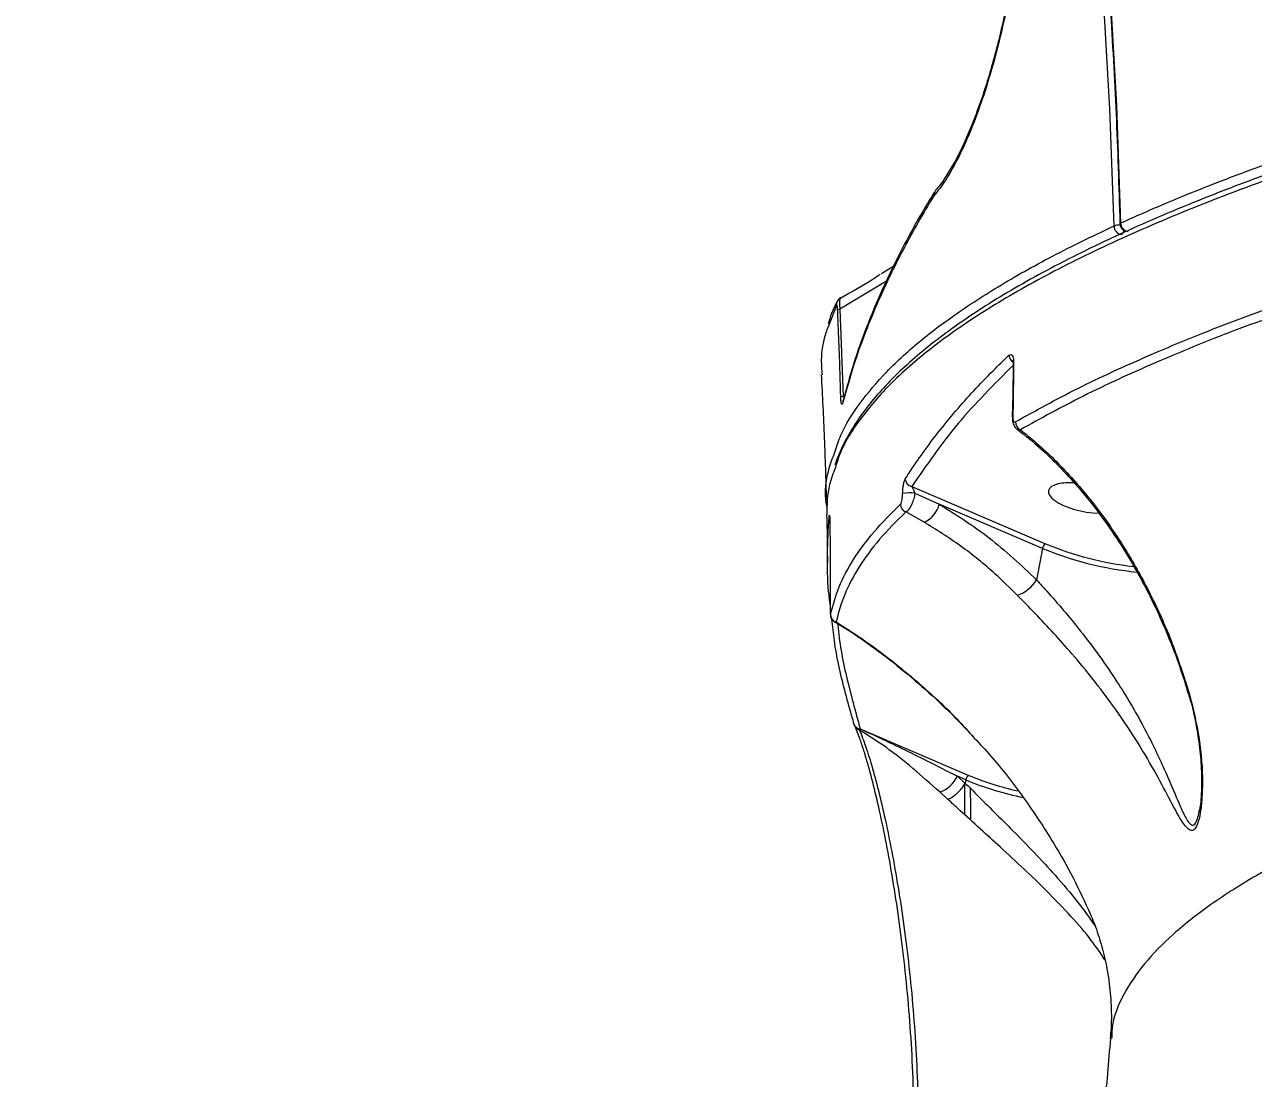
# Model space of a CAD drawing. Header units: millimetres. Extents: x -6523 to 7556, y -5559 to 6101.
# Drawn here: x -1828.2 to -1676.1, y 2351.4 to 2481.8 of the extents above; entities that cross this region are included whole.
import ezdxf

# ---------------------------------------------------------------- set-up
doc = ezdxf.new("R2010")
doc.units = ezdxf.units.MM
for name, color, linetype in [('DIKOM_ОБЪЕКТ', 7, 'Continuous'), ('DIKOM_РАЗМЕР_ЗОНА', 7, 'Continuous'), ('DIKOM_РАЗМЕР_ОБЪЕКТА', 7, 'Continuous')]:
    doc.layers.add(name, color=color, linetype=linetype)
doc.styles.add('style1', font='arial.ttf', dxfattribs={"width": 0.8})
doc.dimstyles.new('1-50', dxfattribs={"dimtxt": 300, "dimasz": 200, "dimexe": 100, "dimexo": 0, "dimgap": 100, "dimtad": 1, "dimtxsty": 'style1', "dimcen": 200, "dimclrd": 7, "dimclre": 7, "dimclrt": 7, "dimadec": 1, "dimazin": 2, "dimtfac": 1, "dimtmove": 0, "dimatfit": 2, "dimfxl": 0, "dimlwd": 25, "dimlwe": 18, "dimarcsym": 0})

# ---------------------------------------------------------------- blocks, each defined once
blk = doc.blocks.new('*D10')
at = {"layer": 'Defpoints', "color": 0, "transparency": 16777216}
for p in [(-1823.23, 4314.24), (3842.01, -3170.82), (6537.88, -3170.82)]:
    blk.add_point(p, dxfattribs=at)
at = {"layer": 'DIKOM_РАЗМЕР_ОБЪЕКТА', "color": 7, "lineweight": 18, "transparency": 16777216}
for p, q in [((-1823.23, 4314.24), (6637.88, 4314.24)), ((3842.01, -3170.82), (6637.88, -3170.82))]:
    blk.add_line(p, q, dxfattribs=at)
at = {"layer": 'DIKOM_РАЗМЕР_ОБЪЕКТА', "color": 7, "lineweight": 25, "transparency": 16777216}
blk.add_line((6537.88, 3914.24), (6537.88, -2770.82), dxfattribs=at)
at = {"layer": 'DIKOM_РАЗМЕР_ОБЪЕКТА', "color": 7, "transparency": 16777216}
for points in [[(6471.22, 3914.24), (6604.55, 3914.24), (6537.88, 4314.24)], [(6471.22, -2770.82), (6604.55, -2770.82), (6537.88, -3170.82)]]:
    blk.add_solid(points, dxfattribs=at)
at = {"layer": 'DIKOM_РАЗМЕР_ОБЪЕКТА', "color": 7, "transparency": 16777216, "insert": (6304.71, 207.11), "char_height": 300, "attachment_point": 5, "rotation": 90, "style": 'style1'}
blk.add_mtext('7500', dxfattribs=at)
blk = doc.blocks.new('*D13')
at = {"layer": 'Defpoints', "color": 0, "transparency": 16777216}
for p in [(-2358.18, 6101.03), (4341.71, -4605.15), (7455.88, -4605.15)]:
    blk.add_point(p, dxfattribs=at)
at = {"layer": 'DIKOM_РАЗМЕР_ЗОНА', "color": 7, "lineweight": 18, "transparency": 16777216}
for p, q in [((-2358.18, 6101.03), (7555.88, 6101.03)), ((4341.71, -4605.15), (7555.88, -4605.15))]:
    blk.add_line(p, q, dxfattribs=at)
at = {"layer": 'DIKOM_РАЗМЕР_ЗОНА', "color": 7, "lineweight": 25, "transparency": 16777216}
blk.add_line((7455.88, 5701.03), (7455.88, -4205.15), dxfattribs=at)
at = {"layer": 'DIKOM_РАЗМЕР_ЗОНА', "color": 7, "transparency": 16777216}
for points in [[(7389.22, 5701.03), (7522.55, 5701.03), (7455.88, 6101.03)], [(7389.22, -4205.15), (7522.55, -4205.15), (7455.88, -4605.15)]]:
    blk.add_solid(points, dxfattribs=at)
at = {"layer": 'DIKOM_РАЗМЕР_ЗОНА', "color": 7, "transparency": 16777216, "insert": (7222.71, 375.61), "char_height": 300, "attachment_point": 5, "rotation": 90, "style": 'style1'}
blk.add_mtext('10700', dxfattribs=at)

msp = doc.modelspace()

# ---------------------------------------------------------------- linework, layer by layer
at = {"layer": 'DIKOM_ОБЪЕКТ', "color": 7, "linetype": 'Continuous', "lineweight": 15}
for p, q in [((-1715.698, 2460.534), (-1715.709, 2460.514)), ((-1715.61, 2460.659), (-1715.698, 2460.534)), ((-1722.109, 2451.029), (-1720.597, 2451.979)), ((-1721.493, 2450.083), (-1727.247, 2446.628)), ((-1727.69, 2447.09), (-1728.705, 2444.433)), ((-1727.247, 2446.628), (-1726.858, 2435.813)), ((-1726.304, 2437.249), (-1726.845, 2435.327)), ((-1718.351, 2424.653), (-1701.811, 2417.574)), ((-1717.97, 2423.834), (-1714.962, 2422.48)), ((-1702.18, 2417.009), (-1714.962, 2422.48)), ((-1716.843, 2420.268), (-1719.094, 2421.517)), ((-1702.18, 2417.009), (-1702.908, 2413.108)), ((-1727.724, 2407.901), (-1727.943, 2407.955)), ((-1684.161, 2399.178), (-1684.154, 2399.163)), ((-1725.525, 2395.288), (-1725.522, 2395.279)), ((-1725.416, 2394.998), (-1725.437, 2395.043)), ((-1724.721, 2394.658), (-1724.83, 2394.521)), ((-1724.74, 2394.672), (-1711.283, 2388.912)), ((-1724.74, 2394.672), (-1724.721, 2394.658)), ((-1711.65, 2388.347), (-1712.7, 2388.797)), ((-1712.7, 2388.797), (-1711.731, 2387.917)), ((-1711.65, 2388.347), (-1711.731, 2387.917)), ((-1713.914, 2385.968), (-1714.851, 2386.819)), ((-1711.731, 2387.917), (-1711.732, 2387.914)), ((-1682.79, 2384.422), (-1682.763, 2384.545))]:
    msp.add_line(p, q, dxfattribs=at)
at = {"layer": 'DIKOM_ОБЪЕКТ', "color": 7, "linetype": 'Continuous', "lineweight": 15, "flags": 128}
for points in [[(-1765.977, 2738.075), (-1759.643, 2726.448), (-1753.573, 2714.595), (-1747.771, 2702.521), (-1742.24, 2690.237), (-1736.984, 2677.749), (-1732.006, 2665.065), (-1727.31, 2652.195), (-1722.898, 2639.146), (-1718.774, 2625.926), (-1714.94, 2612.546), (-1711.4, 2599.013), (-1708.154, 2585.336), (-1705.205, 2571.525), (-1702.556, 2557.588), (-1700.208, 2543.534), (-1698.162, 2529.373), (-1696.42, 2515.114), (-1694.983, 2500.766), (-1693.852, 2486.339), (-1693.027, 2471.842), (-1692.51, 2457.284)], [(-1693.322, 2456.912), (-1693.838, 2471.426), (-1694.66, 2485.879), (-1695.788, 2500.263), (-1697.221, 2514.568), (-1698.958, 2528.784), (-1700.997, 2542.903), (-1703.339, 2556.914), (-1705.98, 2570.809), (-1708.919, 2584.579), (-1712.155, 2598.215), (-1715.686, 2611.707), (-1719.508, 2625.047), (-1723.619, 2638.227), (-1728.017, 2651.237), (-1732.699, 2664.068), (-1737.662, 2676.714), (-1742.903, 2689.165), (-1748.417, 2701.412), (-1754.202, 2713.449), (-1760.254, 2725.267), (-1766.568, 2736.859)], [(-1715.355, 2461.356), (-1715.373, 2461.337), (-1715.4, 2461.307)], [(-1692.51, 2457.284), (-1692.572, 2457.246), (-1692.596, 2457.208), (-1692.596, 2457.202)], [(-1691.574, 2456.246), (-1691.653, 2456.229), (-1691.66, 2456.229)], [(-1726.856, 2435.33), (-1726.876, 2435.227), (-1726.883, 2435.068)], [(-1725.525, 2395.289), (-1725.551, 2395.398), (-1725.562, 2395.56)], [(-1711.777, 2384.089), (-1711.778, 2384.584), (-1711.797, 2387.87)], [(-1711.111, 2387.398), (-1711.098, 2384.849), (-1711.094, 2383.477)]]:
    msp.add_lwpolyline(points, dxfattribs=at)
at = {"layer": 'DIKOM_ОБЪЕКТ', "color": 7, "linetype": 'Continuous', "lineweight": 15}
for centre, radius, start, end in [((-1714.725, 2460.731), 0.888, 139.52336, 184.62192), ((-1714.897, 2460.606), 0.818, 149.5405, 186.45796), ((-1714.898, 2460.628), 0.805, 150.00864, 186.76207), ((-1692.554, 2454.722), 2.321, 90.63811, 109.32797), ((-1692.271, 2456.92), 1.051, 180.43684, 263.81352), ((-1691.597, 2457.227), 1, 181.42846, 194.66236), ((-1691.597, 2457.227), 1, 194.66236, 266.40531), ((-1691.459, 2457.291), 1.051, 180.37639, 263.72227), ((-1692.844, 2456.494), 0.771, 306.62796, 349.57151), ((-1726.734, 2447.14), 0.957, 153.91731, 182.98331), ((-1727.204, 2446.071), 0.559, 94.40425, 126.13488), ((-1705.246, 2440.974), 1.078, 183.41521, 238.30844), ((-1705.729, 2439.856), 0.0749, 103.14488, 163.18068), ((-1726.831, 2435.219), 0.595, 92.61357, 121.93884), ((-1705.827, 2433.277), 0.0783, 105.58058, 164.0404), ((-1704.472, 2432.664), 1.064, 179.45468, 245.5482), ((-1718.116, 2425.669), 1.044, 183.05115, 256.96285), ((-1718.601, 2419.356), 4.522, 81.97395, 101.31717), ((-1718.719, 2422.477), 1.031, 179.85187, 248.65537), ((-1718.014, 2423.17), 3.129, 291.97778, 347.25066), ((-1727.713, 2420.892), 0.884, 181.46628, 203.6545), ((-1701.406, 2416.905), 0.782, 121.23873, 172.33642), ((-1686.41, 2454.863), 40.345, 247.55868, 263.60082), ((-1686.265, 2455.57), 41.716, 247.57163, 264.17935), ((-1706.662, 2415.385), 4.39, 288.14685, 328.76181), ((-1727.416, 2408.844), 0.992, 180.17114, 251.91469), ((-1683.978, 2399.281), 0.212, 213.73316, 259.93494), ((-1724.667, 2395.571), 0.903, 198.23006, 265.36939), ((-1724.667, 2395.554), 0.898, 197.619, 266.54088), ((-1724.583, 2395.423), 0.935, 207.06353, 254.68424), ((-1716.519, 2390.791), 4.308, 292.78096, 332.42747), ((-1710.871, 2388.243), 0.787, 121.64871, 172.36306), ((-1696.45, 2425.029), 39.706, 247.49179, 258.23833), ((-1696.865, 2423.523), 37.494, 247.38373, 257.05986)]:
    msp.add_arc(centre, radius, start, end, dxfattribs=at)
for start_param, end_param in [(5.5969276, 8.3182121), (5.0799237, 5.5969276)]:
    msp.add_ellipse((-1696.929, 2423.247), major_axis=(-4.507, 0.913), ratio=0.3657185, start_param=start_param, end_param=end_param, dxfattribs=at)
for points, knots in [([(-1765.999, 2737.769), (-1764.973, 2735.927), (-1761.998, 2730.583), (-1757.239, 2721.589), (-1751.795, 2710.731), (-1746.577, 2699.69), (-1741.584, 2688.476), (-1736.819, 2677.093), (-1732.285, 2665.548), (-1727.984, 2653.848), (-1723.919, 2641.999), (-1720.093, 2630.007), (-1716.506, 2617.878), (-1713.161, 2605.62), (-1710.06, 2593.239), (-1707.204, 2580.742), (-1704.595, 2568.135), (-1702.235, 2555.425), (-1700.125, 2542.62), (-1698.266, 2529.726), (-1696.658, 2516.75), (-1695.304, 2503.7), (-1694.202, 2490.582), (-1693.357, 2477.403), (-1692.85, 2466.269), (-1692.661, 2459.524), (-1692.596, 2457.202)], [0, 0, 0, 0, 0.0228166, 0.0662017, 0.1095869, 0.1529712, 0.1963555, 0.2397394, 0.2831229, 0.3265066, 0.3698892, 0.4132717, 0.4566543, 0.5000367, 0.543419, 0.5868007, 0.6301821, 0.6735639, 0.7169461, 0.7603273, 0.8037086, 0.8470897, 0.8904714, 0.9338526, 0.9772336, 1, 1, 1, 1]), ([(-1705.14, 2524.609), (-1704.909, 2522.659), (-1704.448, 2518.759), (-1704.135, 2512.831), (-1704.093, 2506.979), (-1704.311, 2501.264), (-1704.77, 2495.653), (-1705.463, 2490.222), (-1706.354, 2485.033), (-1707.417, 2480.151), (-1708.627, 2475.653), (-1709.947, 2471.58), (-1711.336, 2467.999), (-1712.76, 2464.977), (-1714.193, 2462.461), (-1715.138, 2461.259), (-1715.61, 2460.659)], [0, 0, 0, 0, 0.0751083, 0.1502169, 0.2212842, 0.2925773, 0.3636468, 0.4347714, 0.506124, 0.5772488, 0.6483395, 0.7196579, 0.7907519, 0.8604285, 0.930318, 1, 1, 1, 1]), ([(-1692.51, 2457.284), (-1690.604, 2458.129), (-1685.47, 2460.407), (-1676.14, 2464.052), (-1664.274, 2468.182), (-1651.179, 2472.242), (-1636.868, 2476.216), (-1621.358, 2480.088), (-1604.991, 2483.772), (-1587.844, 2487.26), (-1570.007, 2490.548), (-1551.191, 2493.69), (-1531.42, 2496.669), (-1510.741, 2499.469), (-1489.608, 2502.029), (-1468.105, 2504.347), (-1446.322, 2506.424), (-1423.904, 2508.293), (-1400.902, 2509.941), (-1377.385, 2511.354), (-1353.868, 2512.503), (-1330.435, 2513.388), (-1307.161, 2514.019), (-1283.668, 2514.406), (-1260.029, 2514.536), (-1236.325, 2514.404), (-1213.076, 2514.011), (-1190.354, 2513.365), (-1168.214, 2512.479), (-1146.294, 2511.339), (-1124.683, 2509.938), (-1103.464, 2508.274), (-1083.968, 2506.464), (-1066.139, 2504.553), (-1049.89, 2502.585), (-1034.188, 2500.447), (-1019.087, 2498.143), (-1004.744, 2495.699), (-991.228, 2493.126), (-979.821, 2490.726), (-973.09, 2489.143), (-970.349, 2488.498)], [0, 0, 0, 0, 0.0156523, 0.0421681, 0.0687044, 0.0952203, 0.1225064, 0.1498146, 0.1771007, 0.2036166, 0.230153, 0.2566687, 0.2839548, 0.3112631, 0.3385492, 0.3650651, 0.3916014, 0.4181172, 0.4454033, 0.4727116, 0.4999977, 0.5265135, 0.5530498, 0.5795657, 0.6068517, 0.63416, 0.661446, 0.6879619, 0.7144981, 0.7410139, 0.7683, 0.7956083, 0.8228943, 0.8459724, 0.8690775, 0.8921825, 0.9155066, 0.9388307, 0.9615639, 0.9843486, 1, 1, 1, 1]), ([(-1209.743, 2511.928), (-1214.201, 2512.027), (-1226.212, 2512.295), (-1246.008, 2512.524), (-1269.109, 2512.554), (-1292.562, 2512.329), (-1316.292, 2511.842), (-1340.225, 2511.088), (-1363.832, 2510.085), (-1387.04, 2508.841), (-1409.786, 2507.37), (-1432.441, 2505.65), (-1454.921, 2503.674), (-1477.14, 2501.444), (-1498.611, 2499.009), (-1519.277, 2496.382), (-1539.1, 2493.579), (-1558.404, 2490.557), (-1577.098, 2487.315), (-1595.1, 2483.86), (-1612.014, 2480.268), (-1627.807, 2476.554), (-1642.473, 2472.736), (-1656.249, 2468.752), (-1669.05, 2464.61), (-1680.805, 2460.319), (-1691.255, 2455.974), (-1700.395, 2451.592), (-1708.251, 2447.189), (-1714.943, 2442.693), (-1720.422, 2438.117), (-1724.55, 2433.475), (-1726.969, 2429.767), (-1727.629, 2427.616), (-1727.814, 2427.011)], [0, 0, 0, 0, 0.0187785, 0.0505891, 0.0824241, 0.1142347, 0.1469693, 0.1797306, 0.2124651, 0.2442758, 0.2761108, 0.3079214, 0.3406561, 0.3734173, 0.4061519, 0.4379621, 0.4697968, 0.501607, 0.5343411, 0.567102, 0.5998361, 0.6316467, 0.6634815, 0.6952921, 0.7280264, 0.7607876, 0.793522, 0.8253324, 0.8571673, 0.8889778, 0.9217122, 0.9544733, 0.9872077, 1, 1, 1, 1]), ([(-1706.042, 2487.348), (-1706.24, 2486.263), (-1706.646, 2484.032), (-1707.36, 2480.839), (-1708.151, 2477.731), (-1709.01, 2474.789), (-1709.924, 2472.031), (-1710.884, 2469.487), (-1711.873, 2467.185), (-1712.877, 2465.147), (-1713.874, 2463.416), (-1714.72, 2462.145), (-1715.208, 2461.581), (-1715.385, 2461.377)], [0, 0, 0, 0, 0.0877286, 0.1804192, 0.2739647, 0.3687288, 0.4645221, 0.5610515, 0.6579744, 0.7547724, 0.850938, 0.9459925, 1, 1, 1, 1]), ([(-1643.106, 2473.215), (-1643.453, 2473.121), (-1646.146, 2472.392), (-1650.941, 2470.998), (-1657.469, 2469.034), (-1663.711, 2467.038), (-1669.699, 2465.012), (-1675.427, 2462.957), (-1680.898, 2460.871), (-1686.114, 2458.753), (-1691.067, 2456.605), (-1695.743, 2454.435), (-1700.12, 2452.25), (-1704.188, 2450.054), (-1707.945, 2447.848), (-1711.395, 2445.631), (-1714.539, 2443.4), (-1717.378, 2441.154), (-1719.913, 2438.892), (-1722.141, 2436.611), (-1724.063, 2434.312), (-1725.67, 2431.992), (-1726.978, 2429.672), (-1727.582, 2428.118), (-1727.881, 2427.349)], [0, 0, 0, 0, 0.00696148, 0.05396314, 0.10091941, 0.14788545, 0.19490042, 0.24201564, 0.28928602, 0.33676676, 0.38451084, 0.43232267, 0.48000217, 0.52747526, 0.57479815, 0.62202607, 0.66921171, 0.71640404, 0.76363772, 0.81094365, 0.85834406, 0.90584219, 0.95342104, 1, 1, 1, 1]), ([(-1715.709, 2460.514), (-1715.869, 2460.252), (-1716.665, 2458.943), (-1718.631, 2455.553), (-1721.321, 2450.384), (-1723.772, 2444.741), (-1725.625, 2439.633), (-1726.464, 2436.59), (-1726.883, 2435.068)], [0, 0, 0, 0, 0.02998864, 0.14994678, 0.38989483, 0.63016559, 0.81500884, 1, 1, 1, 1]), ([(-1715.614, 2461.025), (-1716.331, 2459.84), (-1717.981, 2457.113), (-1720.21, 2452.887), (-1722.367, 2448.339), (-1724.2, 2443.831), (-1725.519, 2440.131), (-1726.112, 2437.955), (-1726.304, 2437.249)], [0, 0, 0, 0, 0.14590933, 0.33594476, 0.52622718, 0.71693625, 0.90825042, 1, 1, 1, 1]), ([(-1727.832, 2429.05), (-1727.62, 2429.712), (-1726.991, 2431.683), (-1724.887, 2434.972), (-1721.578, 2438.916), (-1717.233, 2442.858), (-1711.969, 2446.757), (-1705.798, 2450.592), (-1699.558, 2453.968), (-1695.126, 2456.06), (-1693.322, 2456.912)], [0, 0, 0, 0, 0.0704551, 0.2098841, 0.3493133, 0.4900636, 0.6308137, 0.7680203, 0.9055374, 1, 1, 1, 1]), ([(-1722.287, 2450.892), (-1722.567, 2450.705), (-1724.16, 2449.642), (-1725.793, 2448.742), (-1727.139, 2448.001)], [0, 0, 0, 0, 0.1759097, 1, 1, 1, 1]), ([(-1727.592, 2447.56), (-1727.601, 2447.545), (-1728.038, 2446.761), (-1728.415, 2445.832), (-1728.662, 2444.915), (-1728.7, 2444.776)], [0, 0, 0, 0, 0.0166129, 0.8513779, 1, 1, 1, 1]), ([(-1727.147, 2448.03), (-1727.159, 2448.025), (-1727.257, 2447.988), (-1727.393, 2447.856), (-1727.528, 2447.692), (-1727.572, 2447.599), (-1727.588, 2447.565)], [0, 0, 0, 0, 0.0522223, 0.4451223, 0.7987939, 1, 1, 1, 1]), ([(-1727.141, 2448.004), (-1727.163, 2447.999), (-1727.239, 2447.983), (-1727.301, 2447.686), (-1727.31, 2447.187), (-1727.266, 2446.798), (-1727.247, 2446.628)], [0, 0, 0, 0, 0.1430144, 0.4831161, 0.77437, 1, 1, 1, 1]), ([(-1705.536, 2432.674), (-1703.036, 2434.054), (-1698.037, 2436.815), (-1689.139, 2440.898), (-1679.304, 2444.935), (-1671.844, 2447.563), (-1668.113, 2448.878)], [0, 0, 0, 0, 0.2486168, 0.4972329, 0.7486164, 1, 1, 1, 1]), ([(-1667.558, 2447.875), (-1671.242, 2446.577), (-1678.61, 2443.982), (-1688.409, 2439.967), (-1697.342, 2435.876), (-1702.389, 2433.089), (-1704.912, 2431.695)], [0, 0, 0, 0, 0.2486156, 0.4972305, 0.7486158, 1, 1, 1, 1]), ([(-1727.534, 2446.522), (-1727.537, 2446.586), (-1727.545, 2446.72), (-1727.565, 2446.9), (-1727.592, 2447.042), (-1727.637, 2447.156), (-1727.668, 2447.117), (-1727.69, 2447.09)], [0, 0, 0, 0, 0.1212638, 0.2523134, 0.4116096, 0.5993628, 1, 1, 1, 1]), ([(-1727.537, 2446.466), (-1727.536, 2446.441), (-1727.533, 2446.368), (-1727.533, 2446.296), (-1727.532, 2446.248)], [0, 0, 0, 0, 0.3398794, 1, 1, 1, 1]), ([(-1727.146, 2435.724), (-1727.164, 2436.384), (-1727.254, 2439.686), (-1727.388, 2443.285), (-1727.52, 2446.22), (-1727.534, 2446.522)], [0, 0, 0, 0, 0.1831615, 0.9158749, 1, 1, 1, 1]), ([(-1728.705, 2444.433), (-1728.803, 2444.186), (-1729.351, 2442.806), (-1729.642, 2440.826), (-1729.512, 2439.103), (-1729.467, 2438.503)], [0, 0, 0, 0, 0.1244773, 0.6954896, 1, 1, 1, 1]), ([(-1719.158, 2425.614), (-1719.016, 2425.834), (-1718.309, 2426.934), (-1716.359, 2429.771), (-1712.997, 2434.044), (-1709.334, 2438.019), (-1706.986, 2440.273), (-1706.323, 2440.91)], [0, 0, 0, 0, 0.04137273, 0.2068702, 0.53814969, 0.86943, 1, 1, 1, 1]), ([(-1706.323, 2440.91), (-1706.239, 2440.963), (-1706.101, 2441.052), (-1705.921, 2440.906), (-1705.808, 2440.633), (-1705.751, 2440.278), (-1705.747, 2440.033), (-1705.746, 2439.929)], [0, 0, 0, 0, 0.3038856, 0.5023355, 0.7017258, 0.873322, 1, 1, 1, 1]), ([(-1705.807, 2439.877), (-1705.814, 2438.872), (-1705.83, 2436.674), (-1705.89, 2434.488), (-1705.923, 2433.302)], [0, 0, 0, 0, 0.4576809, 1, 1, 1, 1]), ([(-1705.746, 2439.929), (-1705.753, 2439.271), (-1705.777, 2437.077), (-1705.818, 2434.887), (-1705.848, 2433.353)], [0, 0, 0, 0, 0.29962614, 1, 1, 1, 1]), ([(-1705.842, 2440.314), (-1705.843, 2440.315), (-1705.843, 2440.317), (-1705.829, 2440.268), (-1705.811, 2440.154), (-1705.8, 2440.018), (-1705.802, 2439.915), (-1705.803, 2439.874)], [0, 0, 0, 0, 0.115132, 0.3372848, 0.5607555, 0.8266773, 1, 1, 1, 1]), ([(-1729.574, 2438.498), (-1729.432, 2435.89), (-1729.154, 2430.787), (-1729.016, 2425.608), (-1728.948, 2423.077)], [0, 0, 0, 0, 0.5111098, 1, 1, 1, 1]), ([(-1705.809, 2439.659), (-1708.174, 2437.294), (-1713.004, 2432.465), (-1716.544, 2427.292), (-1718.351, 2424.653)], [0, 0, 0, 0, 0.4896876, 1, 1, 1, 1]), ([(-1281.282, 2438.528), (-1287.672, 2438.369), (-1300.451, 2438.05), (-1319.736, 2437.332), (-1339.063, 2436.437), (-1359.069, 2435.312), (-1379.633, 2433.945), (-1400.668, 2432.317), (-1421.638, 2430.464), (-1442.465, 2428.385), (-1463.067, 2426.085), (-1482.777, 2423.644), (-1501.558, 2421.084), (-1519.397, 2418.43), (-1536.788, 2415.611), (-1553.649, 2412.633), (-1569.906, 2409.505), (-1585.531, 2406.227), (-1600.426, 2402.806), (-1614.579, 2399.232), (-1627.743, 2395.555), (-1639.617, 2391.862), (-1650.172, 2388.184), (-1659.464, 2384.536), (-1667.769, 2380.81), (-1675.021, 2377.015), (-1681.173, 2373.158), (-1686.058, 2369.343), (-1689.74, 2365.578), (-1692.207, 2361.875), (-1693.533, 2358.788), (-1693.593, 2356.947), (-1693.614, 2356.33)], [0, 0, 0, 0, 0.0307563, 0.0615126, 0.092575, 0.1236374, 0.1579762, 0.1923414, 0.2266799, 0.2620306, 0.2974106, 0.3327605, 0.3660191, 0.3993026, 0.4325606, 0.4667785, 0.5010242, 0.5352419, 0.5706973, 0.6061528, 0.6421177, 0.6780824, 0.7118611, 0.7456664, 0.7794456, 0.8142091, 0.8490008, 0.8837647, 0.9169326, 0.9501245, 0.9832927, 1, 1, 1, 1]), ([(-1726.883, 2435.068), (-1726.922, 2434.949), (-1726.977, 2434.781), (-1727.053, 2434.857), (-1727.097, 2435.034), (-1727.127, 2435.311), (-1727.14, 2435.545), (-1727.144, 2435.687), (-1727.146, 2435.724)], [0, 0, 0, 0, 0.403008, 0.5733109, 0.7451219, 0.8533633, 0.9617289, 1, 1, 1, 1]), ([(-1726.854, 2435.343), (-1726.861, 2435.316), (-1726.87, 2435.282), (-1726.866, 2435.293), (-1726.865, 2435.296)], [0, 0, 0, 0, 0.7654883, 1, 1, 1, 1]), ([(-1705.895, 2433.298), (-1705.893, 2433.094), (-1705.89, 2432.69), (-1705.714, 2432.214), (-1705.512, 2431.893), (-1705.36, 2431.813), (-1705.352, 2431.809)], [0, 0, 0, 0, 0.3490257, 0.6941216, 0.9836762, 1, 1, 1, 1]), ([(-1705.848, 2433.353), (-1705.848, 2433.294), (-1705.848, 2433.146), (-1705.82, 2432.92), (-1705.755, 2432.734), (-1705.656, 2432.634), (-1705.578, 2432.66), (-1705.536, 2432.674)], [0, 0, 0, 0, 0.1207364, 0.3075406, 0.5229583, 0.737465, 1, 1, 1, 1]), ([(-1705.361, 2431.793), (-1704.73, 2431.308), (-1703.215, 2430.144), (-1700.892, 2427.983), (-1698.407, 2425.377), (-1696.033, 2422.528), (-1693.779, 2419.461), (-1691.672, 2416.217), (-1689.736, 2412.82), (-1687.985, 2409.317), (-1686.428, 2405.719), (-1685.148, 2402.347), (-1684.471, 2400.123), (-1684.181, 2399.172)], [0, 0, 0, 0, 0.0724465, 0.1737952, 0.2741533, 0.3735582, 0.4720851, 0.5697556, 0.6643335, 0.7566554, 0.8467842, 0.9344727, 1, 1, 1, 1]), ([(-1704.912, 2431.695), (-1705.041, 2431.684), (-1705.204, 2431.67), (-1705.315, 2431.795), (-1705.338, 2431.82)], [0, 0, 0, 0, 0.7962224, 1, 1, 1, 1]), ([(-1704.912, 2431.695), (-1704.331, 2431.228), (-1702.262, 2429.565), (-1698.824, 2426.202), (-1694.95, 2421.502), (-1691.545, 2416.415), (-1688.622, 2411.085), (-1686.03, 2405.325), (-1684.684, 2401.147), (-1684.015, 2399.072)], [0, 0, 0, 0, 0.06727886, 0.23976752, 0.41222289, 0.55966216, 0.7075101, 0.85476274, 1, 1, 1, 1]), ([(-1728.797, 2421.965), (-1728.836, 2422.139), (-1729.219, 2423.842), (-1728.91, 2426.209), (-1728.077, 2428.403), (-1727.832, 2429.05)], [0, 0, 0, 0, 0.0743041, 0.727175, 1, 1, 1, 1]), ([(-1727.814, 2427.011), (-1728.085, 2426.307), (-1728.833, 2424.356), (-1728.855, 2422.416), (-1728.869, 2421.176)], [0, 0, 0, 0, 0.3609837, 1, 1, 1, 1]), ([(-1719.489, 2423.79), (-1719.48, 2423.973), (-1719.464, 2424.338), (-1719.393, 2424.858), (-1719.292, 2425.333), (-1719.205, 2425.516), (-1719.158, 2425.614)], [0, 0, 0, 0, 0.23221402, 0.46401126, 0.71401634, 1, 1, 1, 1]), ([(-1718.351, 2424.653), (-1718.317, 2424.598), (-1718.253, 2424.496), (-1718.15, 2424.284), (-1718.054, 2424.068), (-1717.997, 2423.909), (-1717.97, 2423.834)], [0, 0, 0, 0, 0.29513, 0.5579544, 0.7907073, 1, 1, 1, 1]), ([(-1719.749, 2422.479), (-1719.737, 2422.494), (-1719.694, 2422.544), (-1719.625, 2422.729), (-1719.556, 2423.043), (-1719.506, 2423.409), (-1719.494, 2423.663), (-1719.489, 2423.79)], [0, 0, 0, 0, 0.1043373, 0.3453604, 0.5759411, 0.7877156, 1, 1, 1, 1]), ([(-1717.97, 2423.834), (-1718.015, 2423.606), (-1718.104, 2423.151), (-1718.336, 2422.5), (-1718.609, 2421.965), (-1718.877, 2421.627), (-1719.031, 2421.549), (-1719.094, 2421.517)], [0, 0, 0, 0, 0.209791, 0.4194162, 0.6334343, 0.8501745, 1, 1, 1, 1]), ([(-1728.409, 2408.841), (-1728.107, 2409.973), (-1727.503, 2412.236), (-1725.656, 2415.646), (-1723.175, 2419.064), (-1720.891, 2421.341), (-1719.749, 2422.479)], [0, 0, 0, 0, 0.2491218, 0.4982426, 0.7491214, 1, 1, 1, 1]), ([(-1714.962, 2422.48), (-1712.863, 2421.168), (-1708.623, 2418.519), (-1704.826, 2414.924), (-1702.908, 2413.108)], [0, 0, 0, 0, 0.4948116, 1, 1, 1, 1]), ([(-1728.896, 2421.175), (-1728.87, 2420.088), (-1728.822, 2418.092), (-1728.81, 2416.114), (-1728.804, 2415.214)], [0, 0, 0, 0, 0.5447069, 1, 1, 1, 1]), ([(-1728.45, 2410.01), (-1728.52, 2410.568), (-1728.786, 2412.687), (-1728.847, 2416.311), (-1728.68, 2419.35), (-1728.596, 2420.87)], [0, 0, 0, 0, 0.15131493, 0.5754865, 1, 1, 1, 1]), ([(-1728.596, 2420.87), (-1728.583, 2420.988), (-1728.565, 2421.156), (-1728.535, 2421.079), (-1728.517, 2420.902), (-1728.504, 2420.624), (-1728.498, 2420.391), (-1728.496, 2420.249), (-1728.496, 2420.212)], [0, 0, 0, 0, 0.40299935, 0.57332251, 0.74513306, 0.85336079, 0.96173601, 1, 1, 1, 1]), ([(-1728.523, 2420.903), (-1728.523, 2420.901), (-1728.522, 2420.896), (-1728.515, 2420.812), (-1728.506, 2420.634), (-1728.499, 2420.408), (-1728.497, 2420.256), (-1728.497, 2420.205)], [0, 0, 0, 0, 0.1217277, 0.3249496, 0.5932929, 0.8620588, 1, 1, 1, 1]), ([(-1728.496, 2420.212), (-1728.488, 2419.552), (-1728.451, 2416.25), (-1728.44, 2412.649), (-1728.451, 2409.713), (-1728.452, 2409.41)], [0, 0, 0, 0, 0.1831635, 0.9158799, 1, 1, 1, 1]), ([(-1719.094, 2421.517), (-1720.225, 2420.388), (-1722.488, 2418.131), (-1724.963, 2414.727), (-1726.816, 2411.314), (-1727.422, 2409.039), (-1727.724, 2407.901)], [0, 0, 0, 0, 0.2491212, 0.4982423, 0.7491207, 1, 1, 1, 1]), ([(-1705.295, 2411.213), (-1706.198, 2412.098), (-1708.438, 2414.293), (-1712.278, 2417.407), (-1715.315, 2419.311), (-1716.843, 2420.268)], [0, 0, 0, 0, 0.2512803, 0.6234781, 1, 1, 1, 1]), ([(-1702.908, 2413.108), (-1702.489, 2412.648), (-1701.376, 2411.426), (-1699.53, 2409.317), (-1697.315, 2406.62), (-1695.074, 2403.654), (-1692.998, 2400.611), (-1691.21, 2397.712), (-1689.147, 2394.034), (-1687.324, 2390.239), (-1685.737, 2386.519), (-1684.84, 2384.378), (-1684.216, 2383.254), (-1683.829, 2382.778), (-1683.423, 2382.687), (-1683.142, 2383.113), (-1682.926, 2383.69), (-1682.851, 2384.096), (-1682.79, 2384.422)], [0, 0, 0, 0, 0.0390975, 0.1037499, 0.1702049, 0.2523208, 0.3362033, 0.4106083, 0.4850404, 0.6381633, 0.7340932, 0.8316157, 0.8636252, 0.8962639, 0.9317132, 0.9665128, 0.9731472, 1, 1, 1, 1]), ([(-1684.015, 2399.072), (-1683.548, 2397.195), (-1682.615, 2393.444), (-1682.332, 2389.044), (-1682.426, 2386.03), (-1682.622, 2384.252), (-1682.973, 2382.766), (-1683.467, 2382.028), (-1683.984, 2382.099), (-1684.477, 2382.581), (-1685.281, 2383.775), (-1686.494, 2386.048), (-1688.341, 2389.58), (-1690.631, 2393.427), (-1693.179, 2397.226), (-1695.846, 2400.751), (-1698.31, 2403.734), (-1700.761, 2406.48), (-1703.067, 2408.935), (-1704.565, 2410.466), (-1705.295, 2411.213)], [0, 0, 0, 0, 0.0881051, 0.1760188, 0.2084859, 0.2408592, 0.2743809, 0.3082169, 0.337711, 0.3653219, 0.3930121, 0.4736086, 0.5544943, 0.6404794, 0.7263864, 0.7896529, 0.8528367, 0.9027413, 0.9525839, 1, 1, 1, 1]), ([(-1728.453, 2409.312), (-1728.453, 2409.27), (-1728.453, 2409.137), (-1728.448, 2408.947), (-1728.44, 2408.787), (-1728.424, 2408.648), (-1728.381, 2408.467), (-1728.286, 2408.261), (-1728.141, 2408.066), (-1728.002, 2407.984), (-1727.944, 2407.95)], [0, 0, 0, 0, 0.0700145, 0.2179595, 0.3881922, 0.5196098, 0.6157264, 0.741205, 0.8921708, 1, 1, 1, 1]), ([(-1728.452, 2409.41), (-1728.452, 2409.346), (-1728.452, 2409.213), (-1728.449, 2409.032), (-1728.443, 2408.89), (-1728.43, 2408.776), (-1728.417, 2408.815), (-1728.409, 2408.841)], [0, 0, 0, 0, 0.1211947, 0.2522827, 0.4115751, 0.5993442, 1, 1, 1, 1]), ([(-1725.562, 2395.56), (-1725.642, 2395.82), (-1726.039, 2397.118), (-1726.953, 2400.478), (-1727.852, 2404.454), (-1728.152, 2407.35), (-1728.243, 2408.225)], [0, 0, 0, 0, 0.0607445, 0.3037236, 0.7897478, 1, 1, 1, 1]), ([(-1727.947, 2407.947), (-1727.468, 2407.663), (-1725.77, 2406.655), (-1722.879, 2404.609), (-1719.294, 2401.862), (-1716.957, 2399.784), (-1715.797, 2398.752)], [0, 0, 0, 0, 0.11540465, 0.40934981, 0.70667096, 1, 1, 1, 1]), ([(-1727.724, 2407.901), (-1727.181, 2407.561), (-1725.115, 2406.268), (-1721.567, 2403.755), (-1717.13, 2400.086), (-1713.461, 2396.704), (-1711.339, 2394.337), (-1710.616, 2393.53)], [0, 0, 0, 0, 0.0916232, 0.3485257, 0.6054173, 0.8655112, 1, 1, 1, 1]), ([(-1727.52, 2407.689), (-1727.517, 2407.637), (-1727.367, 2405.486), (-1726.529, 2401.154), (-1725.337, 2396.832), (-1724.74, 2394.672)], [0, 0, 0, 0, 0.0121312, 0.506065, 1, 1, 1, 1]), ([(-1684.169, 2399.158), (-1684.085, 2398.904), (-1683.673, 2397.648), (-1683.18, 2395.356), (-1682.695, 2392.321), (-1682.496, 2389.659), (-1682.472, 2387.497), (-1682.548, 2386.018), (-1682.657, 2384.999), (-1682.742, 2384.571), (-1682.773, 2384.414)], [0, 0, 0, 0, 0.0492725, 0.2431352, 0.4386065, 0.6347167, 0.7654819, 0.8723414, 0.9530315, 1, 1, 1, 1]), ([(-1715.357, 2398.336), (-1714.445, 2397.482), (-1712.887, 2396.024), (-1711.388, 2394.377), (-1710.767, 2393.694)], [0, 0, 0, 0, 0.5857465, 1, 1, 1, 1]), ([(-1725.523, 2395.283), (-1725.519, 2395.27), (-1725.496, 2395.192), (-1725.463, 2395.111), (-1725.435, 2395.044)], [0, 0, 0, 0, 0.1690854, 1, 1, 1, 1]), ([(-1725.419, 2394.997), (-1725.406, 2394.968), (-1725.249, 2394.631), (-1724.913, 2393.75), (-1724.578, 2392.749), (-1724.412, 2392.253)], [0, 0, 0, 0, 0.0445464, 0.5265187, 1, 1, 1, 1]), ([(-1724.83, 2394.521), (-1724.573, 2393.876), (-1724.06, 2392.585), (-1723.226, 2389.873), (-1722.381, 2386.688), (-1721.545, 2383.075), (-1720.724, 2379.011), (-1719.944, 2374.527), (-1719.231, 2369.696), (-1718.611, 2364.574), (-1718.113, 2359.219), (-1717.751, 2353.704), (-1717.517, 2347.247), (-1717.509, 2339.874), (-1717.823, 2334.569), (-1717.979, 2331.917)], [0, 0, 0, 0, 0.0766085, 0.1532165, 0.2242325, 0.2954741, 0.3664893, 0.437487, 0.5087115, 0.5797104, 0.650699, 0.7219129, 0.7929017, 0.8964502, 1, 1, 1, 1]), ([(-1714.851, 2386.819), (-1715.99, 2387.828), (-1718.268, 2389.847), (-1721.503, 2392.439), (-1723.717, 2393.824), (-1724.83, 2394.521)], [0, 0, 0, 0, 0.33174016, 0.66384582, 1, 1, 1, 1]), ([(-1724.721, 2394.658), (-1724.042, 2394.347), (-1721.293, 2393.091), (-1717.318, 2391.158), (-1713.966, 2389.444), (-1712.7, 2388.797)], [0, 0, 0, 0, 0.169507, 0.6863146, 1, 1, 1, 1]), ([(-1710.616, 2393.53), (-1709.928, 2392.795), (-1707.824, 2390.546), (-1704.502, 2386.236), (-1701.116, 2381.156), (-1698.342, 2376.301), (-1696.934, 2373.228), (-1696.233, 2371.701)], [0, 0, 0, 0, 0.1262411, 0.3863386, 0.6454544, 0.8237634, 1, 1, 1, 1]), ([(-1718.506, 2331.635), (-1718.382, 2333.588), (-1718.135, 2337.495), (-1718.025, 2343.427), (-1718.097, 2349.279), (-1718.341, 2354.989), (-1718.74, 2360.592), (-1719.282, 2366.012), (-1719.938, 2371.186), (-1720.684, 2376.05), (-1721.494, 2380.528), (-1722.34, 2384.586), (-1723.187, 2388.123), (-1723.909, 2390.803), (-1724.324, 2392.074), (-1724.482, 2392.557)], [0, 0, 0, 0, 0.083173, 0.1663485, 0.2450478, 0.3239997, 0.4027004, 0.4814656, 0.5604814, 0.6392458, 0.717973, 0.7969516, 0.8756786, 0.9528406, 1, 1, 1, 1]), ([(-1713.914, 2385.968), (-1713.894, 2385.972), (-1713.769, 2386.001), (-1713.482, 2386.128), (-1713.02, 2386.447), (-1712.53, 2386.89), (-1712.069, 2387.404), (-1711.844, 2387.744), (-1711.732, 2387.914)], [0, 0, 0, 0, 0.0350493, 0.21786606, 0.41340567, 0.6089192, 0.80445764, 1, 1, 1, 1]), ([(-1711.732, 2387.914), (-1711.732, 2387.913), (-1711.275, 2387.508), (-1710.13, 2386.295), (-1708.115, 2384.361), (-1705.665, 2381.903), (-1703.102, 2379.277), (-1700.396, 2376.335), (-1697.82, 2373.311), (-1696.403, 2371.31), (-1695.711, 2370.331)], [0, 0, 0, 0, 0.0000291, 0.0742129, 0.1966364, 0.3225222, 0.4735416, 0.6285891, 0.8183975, 1, 1, 1, 1]), ([(-1694.454, 2366.075), (-1694.978, 2366.866), (-1696.102, 2368.562), (-1698.603, 2371.446), (-1701.435, 2374.4), (-1704.44, 2377.298), (-1707.216, 2379.867), (-1709.909, 2382.313), (-1712.104, 2384.301), (-1713.41, 2385.503), (-1713.914, 2385.968)], [0, 0, 0, 0, 0.1387804, 0.2975635, 0.4605947, 0.5886637, 0.7201053, 0.824858, 0.9323825, 1, 1, 1, 1]), ([(-1696.244, 2371.696), (-1696.211, 2371.627), (-1695.877, 2370.919), (-1695.283, 2369.269), (-1694.54, 2366.735), (-1693.974, 2363.867), (-1693.671, 2360.783), (-1693.613, 2358.212), (-1693.762, 2356.755), (-1693.805, 2356.339)], [0, 0, 0, 0, 0.018519, 0.1890777, 0.3641451, 0.544879, 0.7316696, 0.9232986, 1, 1, 1, 1]), ([(-1693.768, 2356.343), (-1694.011, 2353.443), (-1694.53, 2347.239), (-1695.512, 2337.903), (-1696.667, 2328.316), (-1697.969, 2318.903), (-1699.404, 2309.662), (-1700.983, 2300.625), (-1702.157, 2294.319), (-1702.839, 2291.085), (-1702.912, 2290.737)], [0, 0, 0, 0, 0.1258964, 0.2692618, 0.4124077, 0.5553371, 0.6980508, 0.8405582, 0.9828663, 1, 1, 1, 1])]:
    msp.add_open_spline(points, degree=3, knots=knots, dxfattribs=at)

# ---------------------------------------------------------------- dimensions: what is measured, and where the dimension line sits
at = {"layer": 'DIKOM_РАЗМЕР_ЗОНА'}
dim = msp.add_linear_dim(base=(7455.882, -4605.145), p1=(-2358.182, 6101.03), p2=(4341.706, -4605.145), angle=90, text='10700', dimstyle='1-50', override={"dimasz": 400, "dimgap": 80}, dxfattribs=at)
dim.commit()
dim.dimension.update_dxf_attribs({"geometry": '*D13', "text_midpoint": (7455.882, 375.606), "dimtype": 160})
at = {"layer": 'DIKOM_РАЗМЕР_ОБЪЕКТА'}
dim = msp.add_linear_dim(base=(6537.882, -3170.823), p1=(-1823.231, 4314.242), p2=(3842.008, -3170.823), angle=90, text='7500', dimstyle='1-50', override={"dimasz": 400, "dimgap": 80}, dxfattribs=at)
dim.commit()
dim.dimension.update_dxf_attribs({"geometry": '*D10', "text_midpoint": (6537.882, 207.106), "dimtype": 160})

doc.saveas('drawing.dxf')
